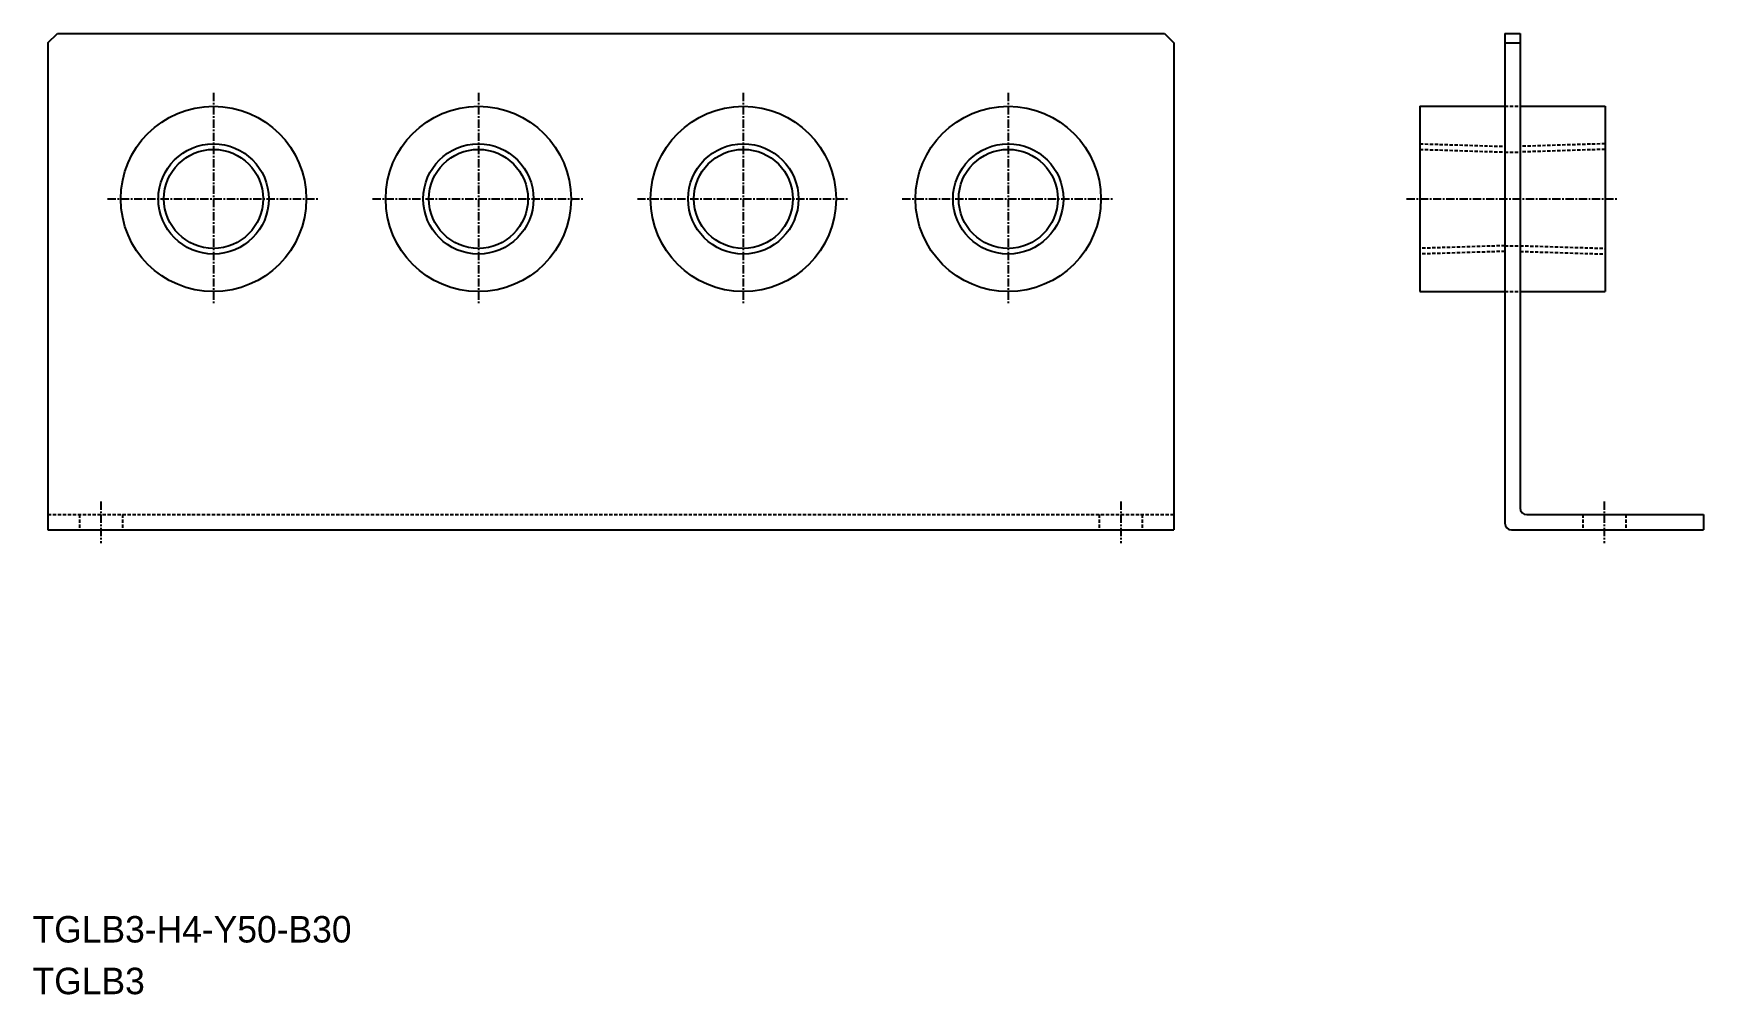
# Model space of a CAD drawing. Extents: x 464 to 716, y 1852 to 1997.
import ezdxf

# ---------------------------------------------------------------- set-up
doc = ezdxf.new("R2010")
doc.units = 0
doc.linetypes.add('CENTER', pattern=[2, 1.25, -0.25, 0.25, -0.25])
doc.linetypes.add('DASHED', pattern=[0.75, 0.5, -0.25])
doc.layers.get('0').update_dxf_attribs({"linetype": 'CONTINUOUS'})
doc.layers.add('CENTER', color=1, linetype='CENTER')

msp = doc.modelspace()

# ---------------------------------------------------------------- linework, layer by layer
at = {"color": 7, "linetype": 'CONTINUOUS'}
for p, q in [((466.24, 1995.49), (467.66, 1996.9)), ((466.24, 1995.49), (466.24, 1921.9)), ((467.66, 1996.9), (634.83, 1996.9)), ((634.83, 1996.9), (636.24, 1995.49)), ((636.24, 1995.49), (636.24, 1921.9)), ((686.24, 1996.9), (686.24, 1922.9)), ((686.24, 1996.9), (688.54, 1996.9)), ((686.24, 1995.49), (688.54, 1995.49)), ((688.54, 1996.9), (688.54, 1925.2)), ((673.39, 1985.9), (686.24, 1985.9)), ((673.39, 1985.9), (673.39, 1957.9)), ((688.54, 1985.9), (701.39, 1985.9)), ((701.39, 1985.9), (701.39, 1957.9)), ((673.39, 1957.9), (686.24, 1957.9)), ((688.54, 1957.9), (701.39, 1957.9)), ((466.24, 1921.9), (636.24, 1921.9)), ((687.24, 1921.9), (716.24, 1921.9)), ((689.54, 1924.2), (716.24, 1924.2)), ((716.24, 1924.2), (716.24, 1921.9))]:
    msp.add_line(p, q, dxfattribs=at)
at = {"color": 3, "linetype": 'DASHED'}
for p, q in [((686.24, 1985.9), (688.54, 1985.9)), ((673.39, 1980.23), (686.24, 1979.83)), ((701.39, 1980.23), (688.54, 1979.83)), ((673.39, 1979.38), (686.24, 1978.98)), ((686.24, 1978.98), (688.54, 1978.98)), ((701.39, 1979.38), (688.54, 1978.98)), ((686.24, 1964.83), (673.39, 1964.43)), ((686.24, 1964.83), (688.54, 1964.83)), ((688.54, 1964.83), (701.39, 1964.43)), ((686.24, 1963.97), (673.39, 1963.57)), ((688.54, 1963.97), (701.39, 1963.57)), ((686.24, 1957.9), (688.54, 1957.9)), ((466.24, 1924.2), (636.24, 1924.2)), ((470.99, 1924.2), (470.99, 1921.9)), ((477.49, 1924.2), (477.49, 1921.9)), ((624.99, 1924.2), (624.99, 1921.9)), ((631.49, 1924.2), (631.49, 1921.9)), ((697.99, 1924.2), (697.99, 1921.9)), ((704.49, 1924.2), (704.49, 1921.9))]:
    msp.add_line(p, q, dxfattribs=at)
at = {"color": 7, "linetype": 'CONTINUOUS'}
for centre, radius in [((491.24, 1971.9), 14), ((531.24, 1971.9), 14), ((571.24, 1971.9), 14), ((611.24, 1971.9), 14), ((491.24, 1971.9), 7.48), ((531.24, 1971.9), 7.48), ((571.24, 1971.9), 7.48), ((611.24, 1971.9), 7.48)]:
    msp.add_circle(centre, radius, dxfattribs=at)
at = {"color": 3, "linetype": 'CONTINUOUS'}
for centre in [(491.24, 1971.9), (531.24, 1971.9), (571.24, 1971.9), (611.24, 1971.9)]:
    msp.add_circle(centre, 8.33, dxfattribs=at)
at = {"color": 7, "linetype": 'CONTINUOUS'}
for centre in [(689.54, 1925.2), (687.24, 1922.9)]:
    msp.add_arc(centre, 1, 180, 270, dxfattribs=at)
at = {"layer": 'CENTER', "color": 1, "linetype": 'CENTER'}
for p, q in [((491.24, 1987.9), (491.24, 1955.9)), ((531.24, 1987.9), (531.24, 1955.9)), ((571.24, 1987.9), (571.24, 1955.9)), ((611.24, 1987.9), (611.24, 1955.9)), ((475.24, 1971.9), (507.24, 1971.9)), ((515.24, 1971.9), (547.24, 1971.9)), ((555.24, 1971.9), (587.24, 1971.9)), ((595.24, 1971.9), (627.24, 1971.9)), ((671.39, 1971.9), (703.39, 1971.9)), ((474.24, 1926.2), (474.24, 1919.9)), ((628.24, 1926.2), (628.24, 1919.9)), ((701.24, 1926.2), (701.24, 1919.9))]:
    msp.add_line(p, q, dxfattribs=at)

# ---------------------------------------------------------------- texts
at = {"color": 7, "linetype": 'CONTINUOUS'}
for s, p in [('TGLB3-H4-Y50-B30', (463.92, 1859.57)), ('TGLB3', (463.92, 1851.76))]:
    msp.add_text(s, height=4, dxfattribs=at).set_placement(p)

doc.saveas('drawing.dxf')
